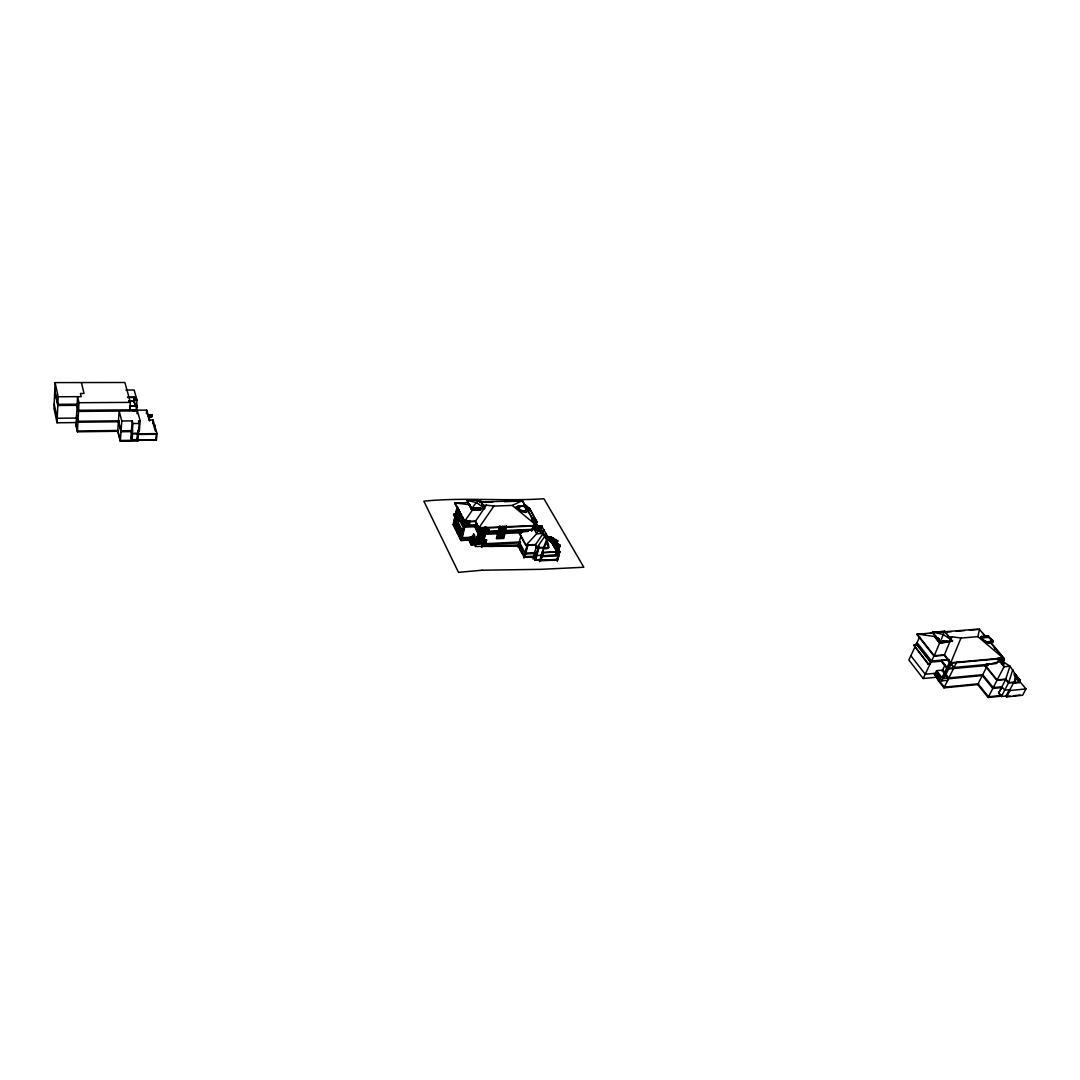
<?xml version="1.0" encoding="UTF-8"?>
<svg xmlns="http://www.w3.org/2000/svg" width="1080" height="1080" viewBox="0 0 1080 1080"><rect width="100%" height="100%" fill="white"/><g stroke="black" fill="none" stroke-linecap="round" stroke-linejoin="round"><path stroke-width="1.5" d="M129.627 410.549L130.397 402.381L124.875 382.495L55.107 382.604L54 408.47L57.024 422.78L76.194 422.564M57.024 422.78L58.185 396.765L55.107 382.604M77.423 431.811L78.975 402.719L77.558 396.671L76.032 425.682L77.423 431.811L118.382 431.257M120.299 441.288L121.784 420.998L119.138 411.062L117.693 431.257L120.299 441.288L138.524 440.991L138.591 440.195M129.722 409.846L130.005 406.12L136.472 406.08L136.175 409.793L78.57 410.265L77.166 404.19M136.026 410.184L146.691 410.103L149.567 420.039L153.05 419.999L157.019 433.593L156.425 440.276L131.612 440.033L130.896 437.373L132.179 420.889L121.784 420.998M135.743 406.134L133.758 401.152L134.042 397.454L127.616 397.481M134.014 402.084L134.541 397.143L127.535 397.17M131.612 440.033L132.907 423.522L132.179 420.889M134.595 402.084L134.541 397.143M137.619 439.601L132.125 439.695L132.57 433.931L157.019 433.593M136.593 407.606L136.984 399.992L134.15 390.015L125.969 390.042M54.742 391.271L57.794 405.473L77.099 405.338L78.516 411.413L136.796 410.9L136.796 405.121L136.472 406.08M136.998 413.708L137.255 410.481L132.448 410.522M137.119 439.938L137.66 433.215L137.295 440.586M137.794 440.249L138.254 434.498L156.263 434.228L155.75 439.965L120.353 440.478L117.747 430.461M131.423 430.65L132.138 433.296L138.442 433.202L139.226 423.455L138.497 420.808L140.171 420.795L139.293 431.501M146.394 413.681L146.691 410.103M149.567 420.039L149.486 420.984L146.61 411.048M149.161 417.974L152.037 416.583L152.01 414.95L147.717 414.99M152.037 416.583L152.01 414.95M152.766 423.279L153.05 419.999M154.913 426.425L155.02 425.21M1004.657 663.93L1002.51 661.365L1010.016 666.198L1015.416 674.312L1014.458 682.358L1008.437 682.952L1005.588 679.509L996.908 680.36L984.92 665.766M454.113 522.558L455.342 517.185L462.591 531.536L461.336 536.949M986.688 636.485L988.376 635.918L993.114 641.547C970.799 641.912 1005.426 645.813 988.092 637.389L988.376 635.918L981.018 636.525M977.927 636.647L960.971 638.051L950.562 663.201L1003.604 658.395L977.927 636.647L979.533 628.965L936.805 632.394M989.307 643.073L985.838 641.304L986.85 642.506L986.094 642.141L981.005 637.983L981.329 636.498L982.125 636.863L981.383 636.498L981.005 637.983L986.783 642.519M476.429 523.8L479.52 529.605L475.281 521.532L464.265 521.964L454.788 503.388L468.072 502.47M463.293 529.808L461.093 529.889L463.617 528.404L455.963 513.297L453.573 514.31L462.173 531.846L460.445 539.244M469.651 539.77L461.038 540.486L453.114 524.61L455.895 512.487M457.313 506.304L456.138 511.394L464.171 527.188L476.955 526.662M453.924 522.207L456.611 510.489M456.813 509.976L457.556 506.763M455.963 514.512L457.745 507.438L457.124 510.408M453.749 525.879L455.396 518.427M453.87 526.122L455.531 518.859M457.529 511.151L458.028 508.977M454.586 527.081L455.787 521.843M457.92 511.974L458.595 509.004M454.694 527.31L455.909 522.072M458.177 512.649L458.892 509.517M458.244 512.609L458.919 509.652M458.649 513.365L459.149 511.178M455.342 528.593L456.557 523.355M456.624 523.044L456.867 521.964M455.463 528.822L456.665 523.584M456.745 523.274L456.989 522.194M459.041 514.12L459.54 511.933M460.013 511.731L459.297 514.85L460.053 511.853M456.098 530.118L457.313 524.867M456.219 530.348L457.434 525.11M459.769 515.565L460.283 513.378M460.161 516.335L460.674 514.148M456.786 531.954L458.474 524.691M456.948 532.278L458.663 524.894M460.418 517.063L461.174 513.851M457.205 532.778L458.879 525.299M460.714 517.658L461.471 514.431M457.326 533.02L459.014 525.744M460.958 518.117L461.687 514.998M458.042 533.993L459.27 528.741M461.444 518.846L461.957 516.659M458.163 534.222L459.378 528.971M461.835 519.669L462.524 516.699L461.849 519.885M462.092 520.344L462.82 517.226M458.811 535.518L460.04 530.267M460.107 529.956L460.364 528.876M458.933 535.761L460.148 530.51M460.229 530.199L460.485 529.106M462.577 521.073L463.091 518.886M462.969 521.91L463.671 518.94L462.996 522.113M459.581 537.057L460.809 531.806M459.702 537.3L460.931 532.035M463.226 522.585L463.968 519.453M463.307 522.558L463.82 520.331M463.725 523.314L464.238 521.127M460.269 538.92L461.983 531.63M464.265 521.964L472.757 509.517M464.13 524.354L464.819 521.168M461.525 537.327L464.279 525.569M464.373 524.826L465.129 521.6M463.914 528.282L461.052 540.473L471.812 539.811L473.81 543.74L472.675 543.793L470.624 539.798L471.407 537.03M464.171 527.188L465.75 520.452M462.254 537.664L465.021 525.906M465.345 525.271L466.479 520.438M470.124 505.656L470.313 504.873M465.899 525.245L467.006 520.547M471.163 507.64L471.339 506.844M467.303 525.042L468.342 520.655M471.285 507.87L471.461 507.087M471.326 509.274L476.267 502.483L480.155 499.986L484.583 508.329L471.326 509.274L467.073 500.432L480.155 499.986L484.475 508.802M468.639 525.137L469.76 520.438M469.3 504.549L472.244 510.111L480.938 509.99L472.19 510.314L472.797 507.803M469.193 525.11L469.962 521.896M472.743 510.3L473.337 507.776M473.364 509.963L473.81 508.073L473.526 509.841L475.443 509.774L475.848 508.127M474.498 509.774L474.876 508.194M475.551 509.882L476.01 507.992M476.685 509.693L477.063 508.113M470.813 537.408L469.274 541.067L471.272 545.009L474.66 544.846L475.483 546.467L518.184 546.197L524.192 557.28L533.952 557.28L535.37 559.859M469.773 540.405L470.205 537.165M478.035 508.046L477.63 509.693L475.726 509.76M477.752 509.8L478.197 507.924M478.346 508.073L477.968 509.639L479.817 509.612L480.168 508.005M469.773 540.473L470.57 537.152M469.53 540.729L470.759 537.313M470.151 540.149L470.948 537.394M470.543 540.446L469.409 540.486L471.407 544.428L472.541 544.374L470.543 540.446L471.272 537.043M475.281 521.532L486.446 505.143L493.911 506.075L512.271 505.413L522.423 500.594L536.45 525.433L478.913 527.823L475.402 521.06L464.387 521.492M471.177 539.622L471.933 536.76L471.312 539.622M472.311 536.504L471.636 539.285L473.081 539.177L475.079 543.105L474.66 544.846M478.872 509.612L479.25 508.032M471.812 539.811L472.446 536.504M471.272 545.009L472.675 541.094M473.81 534.114L472.716 538.799L473.864 534.506M475.416 527.04L476.469 522.693M472.446 540.851L471.285 544.185M476.456 523.679L475.754 527.054M479.925 509.72L480.384 507.843M473.081 539.177L471.731 543.888M470.124 537.57L474.269 535.005L473.85 538.569L474.026 534.803M476.793 523.584L476.105 527.729L476.915 523.638M472.163 543.821L472.203 541.107M474.647 535.248L473.607 538.826L474.269 535.005M473.148 540.729L472.541 543.564L473.283 540.716M473.607 538.826L474.417 535.302L470.205 537.894M476.726 524.84L476.388 528.026M477.036 525.433L476.361 528.242M477.225 525.514L476.699 528.62M473.189 543.308L473.81 540.446L473.135 543.213M477.198 525.717L476.847 528.917M473.553 543.051L474.323 540.176L473.702 543.051M477.346 526.014L477.009 529.214M477.684 526.392L477.158 529.497M473.81 543.74L471.947 539.231M474.701 539.906L474.08 542.754L474.836 539.906M477.171 529.808L477.833 526.689M477.94 526.905L477.279 530.01M474.593 542.484L475.268 539.73M478.103 527.202L477.441 530.307M474.728 542.471L475.402 539.73M477.63 530.699L478.116 527.499M475.875 539.365L475.106 542.241L476.442 543.362M477.792 530.995L478.264 527.796M476.132 542.754C478.643 535.005 473.594 541.242 475.97 542.457M477.9 531.198L478.562 528.093M475.497 542.524L476.172 538.961L472.001 541.242M477.927 533.763L475.619 543.308L477.32 544.091L481.194 528.134M482.193 527.472L485.123 533.534L478.116 532.98L479.48 527.351M478.467 532.656L475.592 526.473M475.483 546.467L479.871 528.336M477.265 540.864L476.591 543.659M478.049 538.475L479.21 533.709L480.708 536.558L480.141 538.866M480.074 530.118L480.762 527.297M486.648 539.973L477.9 540.486L483.745 540.108M479.736 532.953C507.789 532.359 461.997 533.79 485.514 532.845M485.906 542.984L477.306 543.591L478.035 540.581M479.817 533.277L480.721 530.28M478.615 540.513L477.981 543.389L478.656 540.608M480.357 533.075L480.992 530.172L480.317 532.98M480.816 533.048L481.505 530.24M479.115 540.581L478.386 543.281M481.639 530.24L480.762 532.967M478.751 543.362L479.52 540.473L478.71 543.267M479.21 543.335L479.979 540.459L479.169 543.24M480.37 539.312L481.802 533.466M479.669 543.308L480.438 540.432L479.615 543.226M481.815 534.33L480.614 539.231L481.329 540.594M482.18 532.994L482.963 530.091M480.789 539.568L481.99 534.668M482.315 532.994L482.827 530.091M480.884 540.418L480.074 543.2M480.978 539.906L482.571 533.371M482.639 532.98L483.421 530.064M480.249 543.281L480.938 540.5M481.154 540.257L482.747 533.709M482.774 532.967L483.462 530.159M484.339 527.067L483.678 529.74L484.38 531.077M482.922 534.06L480.573 543.267L483.165 533.966M483.867 530.051L483.098 532.953L483.921 530.145M483.192 541.377L482.18 539.406L481.167 543.24L483.246 533.938M484.326 530.037L483.557 532.94L484.191 530.037M483.206 540.405L482.288 538.947L483.678 533.574M481.478 543.226L482.247 540.351L481.613 543.226M484.002 532.913L485.365 527.067M482.706 539.5L483.989 534.236M485.636 527.175L483.962 532.832M481.937 543.213L482.612 540.432M484.461 532.899L485.919 527.108M484.326 534.816L483.017 540.162L482.369 538.92M482.396 543.186L484.407 534.789L483.665 533.358M484.92 532.872L485.568 529.983M481.721 547.398L486.608 527.472M482.841 543.173L483.665 540.378M483.179 543.659L486.473 529.942M486.419 532.818L486.932 529.915M484.205 543.105L484.839 540.23M486.743 532.805L487.431 529.996M484.339 543.105L484.974 540.23M486.877 532.791L487.39 529.902M484.663 543.092L485.298 540.216M485.244 543.065L485.798 540.284M488.106 532.737L488.754 529.848M488.93 529.929L488.065 532.656M489.321 529.862L480.411 530.132L486.284 529.767M489.321 546.359L489.726 544.698L494.06 544.495L493.601 546.332L489.321 546.359L489.834 544.806M491.387 546.345L491.792 544.712M491.522 546.345L491.927 544.712M493.466 546.332L493.898 544.617M499.595 525.974L498.731 529.403L501.998 529.268L502.565 526.986M498.083 534.668L497.205 538.151L499.108 538.07L500.148 534.465L497.975 534.56L497.043 538.272L499.217 538.178M499.554 528.795L500.202 526.217L499.392 528.917L501.565 528.822L502.281 526.014M503.388 526.946L502.808 529.24L506.061 529.092L506.642 526.811M503.469 528.741L504.171 525.933L503.631 528.62L505.629 528.646L506.345 525.852M502.146 534.492L501.269 537.962L503.159 537.881L504.036 534.411M505.535 528.538L506.183 525.974M524.772 505.44L522.423 500.594L479.601 502.065M525.825 506.25L517.955 506.088C520.061 517.023 536.936 511.083 524.259 504.32M525.974 510.246L525.69 511.286L525.191 510.381M525.717 511.488L526.041 510.219M525.704 512.595L526.365 510.098M517.955 547.061L520.911 535.815M520.425 550.179L521.154 547.425L522.707 550.287L521.977 553.028L520.425 550.179L521.168 547.628L522.625 550.314L521.964 552.825M531.981 520.479L532.71 517.887M532.021 520.574L532.75 517.765L538.151 527.378L532.481 527.985L538.88 527.715L533.075 517.442M538.745 530.172C541.606 530.199 555.93 551.759 543.861 548.343L543.456 547.628L536.922 547.938L535.288 544.995L525.852 545.441L536.665 533.763L538.015 530.914L536.76 529.808M527.135 545.117L524.354 556.659L533.709 556.187M523.949 558.158L527.378 545.306M524.894 556.632L527.877 545.441M531.617 531.225L533.142 525.542M533.912 523.908L534.506 520.898M535.1 526.028L535.923 523.165M535.262 526.311L535.788 523.165M536.301 523.827L535.586 526.892L541.85 526.5M535.923 527.486L536.45 524.327M536.085 527.769L536.787 524.705M536.355 528.269L537.071 525.204M536.49 528.255L537.111 525.501M537.192 530.928L537.827 528.566M538.096 530.591L539.123 526.46L538.434 529.281M539.474 526.54L538.866 529.254L539.609 526.527M539.177 529.24L539.987 526.419L539.298 529.24M535.288 544.995L543.145 533.48L536.665 533.763L534.155 529.294L519.129 532.481L525.974 544.968L535.41 544.536L536.922 547.938M539.555 529.133L540.432 526.406M539.744 529.214L540.918 526.473M540.864 526.392L540.176 529.2M541.35 526.46L540.473 529.187L541.215 526.46M532.953 559.021L536.369 546.413M540.851 530.132L541.957 526.082L535.383 526.514M541.957 526.082L540.729 529.349L541.62 526.095L548.262 537.435M533.858 557.618L534.965 553.5L525.056 554L519.035 542.916M535.005 559.224L538.205 547.479M534.992 560.358L538.839 546.25M535.748 559.562L539.339 546.345M543.929 529.983L542.903 533.169L543.767 529.983M545.062 536.692L546.021 533.507L545.157 536.692M539.541 561.708L542.201 552.015L543.173 552.461L542.268 555.755L555.741 555.08L556.808 552.029M543.456 547.628L546.291 540.581M540.351 559.845L542.403 552.366M542.579 551.731L543.415 548.667M557.699 559.98L540.392 560.777L542.201 552.015M543.861 548.343L546.696 541.296M540.648 560.668L541.377 555.836M544.131 547.533L542.012 555.269L536.301 555.552L534.681 552.609M541.08 560.183L543.132 552.704M547.803 540.095C550.625 530.672 544.981 547.547 547.83 537.043L551.678 537.503C546.601 543.767 563.625 541.566 558.819 548.006L556.254 547.898M547.074 540.54L547.992 537.125M547.168 540.837L548.289 537.327M548.37 540.067L548.991 537.341M548.235 540.081L549.126 537.341M548.667 540.054L549.558 537.313M548.802 540.054L549.423 537.327M549.95 537.206L549.113 540.04L549.815 537.219M549.504 539.933L550.382 537.192M549.68 540.014L550.26 537.192M549.99 540L550.746 537.26M550.112 540L551.057 537.313M556.808 544.118L550.22 540.405L550.989 536.909L551.354 537.476M550.192 541.323L551.34 536.882M552.001 537.651L551.178 540.432L551.867 537.651M551.543 540.675L552.42 537.962M551.354 541.471L550.476 540.945M551.678 540.662L552.366 537.867M552.352 541.039L552.285 537.962M552.029 540.905L552.609 538.096L552.771 541.337M552.245 542.012L550.314 541.526L551.475 537.125L547.965 537.273M553.716 538.785L553.149 541.553L553.892 538.866M552.582 544.563L554.216 539.001L552.717 544.793M554.445 539.231L553.028 544.644L554.499 539.325M554.864 539.541L553.203 544.941M554.31 542.579L553.365 545.238M554.256 542.227L554.999 539.541M554.175 542.579L553.716 545.602M554.486 542.471L555.323 539.676L554.607 542.471L553.122 542.552M553.757 545.913L554.432 542.781M554.648 543.159L554.054 546.197M554.931 542.619L555.593 540.014M554.081 546.494L555.917 540.149L554.202 546.71M554.594 547.385L556.416 540.378L554.553 547.088M554.756 547.682L556.335 540.473M554.877 547.884L556.7 540.662M555.269 548.573L557.388 540.918M555.228 548.262L557.604 540.662L555.512 548.775M555.741 549.41L557.469 543.834L556.754 546.629L555.525 546.777M556.996 546.858L557.833 544.063L555.863 549.625M557.145 547.56L556.551 550.598M557.429 547.007L558.117 544.401M556.592 550.894C559.373 543.348 559.089 543.632 558.158 547.479M556.592 551.934L559.44 552.015L553.487 541.296L559.859 551.826L558.927 555.093L558.293 554.62M557.483 548.14L556.889 551.192M556.875 551.408L557.658 548.438M556.996 551.975L555.876 555.309L558.873 554.513L553.028 544.239M557.091 551.786L557.699 548.748M556.578 554.796L558.117 549.248L559.17 549.113L559.589 545.279M558.455 549.842L557.024 554.783L558.279 549.544M558.86 548.316L559.872 545.4M559.224 545.049L560.129 545.049L559.062 548.91L557.995 549.032M558.792 550.436L557.469 554.756L558.549 550.233M557.861 554.648L558.968 550.733L558.036 554.729M556.902 559.832L558.063 555.741M558.346 554.715L559.13 551.03M558.441 554.877L559.359 551.421M557.348 559.346L558.36 555.795M558.576 555.12L559.724 551.583L543.173 552.461M557.955 557.982L558.684 555.404M557.253 561.533L559.062 555.161L550.274 540.162M1014.458 682.358L1015.16 683.195L1016.105 675.149L1020.006 682.29L1008.679 682.493L1012.851 669.573M960.971 638.051L951.993 636.755L944.231 655.277L934.052 656.168L916.866 634.446L933.525 632.664M940.019 642.114L934.052 656.168M928.098 664.16L930.812 662.58L916.299 644.125L913.856 645.219L928.098 664.16L930.137 663.984M919.715 636.863L908.847 659.988L923.144 678.51L937.615 677.133M932.256 632.529L944.582 631.085L952.277 641.304L940.127 642.317L932.256 632.529L942.84 631.665M947.349 642.101L939.627 643.019L934.389 636.485L935.024 636.174L939.735 642.816L947.849 642.06M935.388 636.971L935.766 636.188M935.928 637.659L936.306 636.876M936.482 638.334L936.846 637.551M936.698 638.604L937.076 637.821M937.238 639.279L937.994 637.713M937.818 640.251L938.723 638.375M937.966 640.238L938.75 638.604M938.547 640.913L938.925 640.13M939.101 641.601L939.479 640.818M939.627 643.019L934.538 636.228M940.127 642.317L944.582 631.085L952.277 641.304M923.144 678.51L934.308 655.29M941.045 642.452L941.423 641.668M942.638 640.818L942.26 641.601L943.11 641.534M943.542 640.697L942.746 642.344L940.977 642.492M942.827 642.452L943.731 640.575M943.907 642.208L944.663 640.643M945.081 642.114L947.147 641.183L946.769 641.966M945.932 642.047L946.31 641.264M940.167 679.023L941.018 677.295L938.763 678.605L934.335 674.096L937.643 679.266L940.167 679.023L941.652 680.9L947.687 680.332M942.584 670.127L936.549 670.68L935.442 672.975L936.576 674.433L937.413 672.705L941.018 677.295M951.75 662.634L948.996 668.237L953.883 667.791L947.578 659.894L941.53 660.433L941.153 661.217L947.43 669.114L988.079 665.375M935.172 674.014L936.293 673.367L939.897 677.957M936.293 673.367L937.413 672.705M937.643 679.266L938.763 678.605M942.043 671.22L945.257 664.659M947.201 660.663L947.74 659.583M946.661 668.142L942.003 677.633L943.947 678.496L948.618 669.006L947.835 668.034M949.793 661.77L947.038 667.373L941.53 660.433M941.652 680.9L951.251 661.338M978.71 683.748L944.339 687.11L938.155 679.185L937.778 679.941L943.961 687.865L956.866 661.757M979.303 629.424L985.878 636.512M986.783 666.752L977.697 684.558L988.119 697.505L1001.822 696.101M997.056 663.174L999.783 657.882M1001.349 660.542L1002.551 658.193L1003.577 659.421L1001.768 662.945M1001.835 660.488L1003.05 658.152L1004.413 659.786L1002.2 664.065M988.119 697.505L997.38 679.644M1005.588 679.509L1010.016 666.198L1004.049 666.752L999.689 661.54L985.163 665.307L997.151 679.901L1005.831 679.05L1008.679 682.493M1005.966 696.047L1006.654 696.884L1022.612 695.237L1026 688.905L1010.016 690.525L1009.327 689.688L1005.966 696.047L1001.389 696.505L998.582 693.077L1006.047 678.807M998.582 693.077L1001.929 687.582M997.151 679.901L1004.049 666.752L1002.767 662.971L999.689 661.54M1001.389 696.505L1008.882 682.223M1014.863 674.109L1014.917 675.769M1015.875 675.675L1019.979 680.576L1019.021 680.67L1019.628 679.509L1015.416 674.312M1014.147 681.71L1009.976 689.62L1004.724 690.147L1001.916 686.718M1006.654 696.884L1010.016 690.525M1017.009 677.552L1017.36 678.632M1015.16 683.195L1020.006 682.29L1016.442 678.024M493.911 506.075L478.913 527.823L478.238 531.576M544.779 536.369L537.043 547.466L548.991 547.641L546.926 543.996M470.232 537.773L474.377 535.599M469.449 540.418L473.796 538.178M469.557 540.621L473.729 538.34M472.082 541.566L476.658 539.177M475.605 542.012L471.312 544.104L475.497 541.809L476.294 543.362M471.42 544.307L475.578 542.133M149.04 417.569L151.916 416.164M525.812 512.204L521.411 510.287L521.991 511.326L520.992 510.921L516.281 506.993L525.933 505.805M521.991 511.326L516.281 506.993L518.292 506.075L519.858 507.519M516.281 506.993L519.291 506.48M526.365 509.247L529.335 507.924L537.03 522.18L529.335 507.924L526.068 508.046M1002.213 695.345L988.511 696.749L978.075 683.802M1010.138 696.074L1006.803 696.411L1006.115 695.574M1013.459 695.723L1020.114 695.048M1001.957 687.582L992.79 688.487L982.287 675.567M943.961 687.865L978.318 684.504M1002.429 686.664L993.263 687.582L982.746 674.663M1016.388 678.726L1018.318 678.537L1018.359 680.184L1020.29 679.995M1017.711 679.698L1019.628 679.509M948.902 677.875L983.38 674.595M982.908 675.513L948.442 678.793L943.245 672.206M1014.255 675.284L1016.186 675.095M936.482 673.178L925.209 674.217L910.859 655.722M996.125 663.579L954.032 667.481L944.231 655.277M1003.577 659.421L998.177 659.907L1004.413 659.786M949.145 659.462L931.554 661.028L917.028 642.573M942.354 661.109L931.028 662.121L916.529 643.653M995.234 649.458L994.37 647.798M990.401 640.913L991.872 640.791M981.005 637.983L988.092 637.389M943.448 641.493L945.122 641.358L943.002 642.33M945.027 642.155L946.796 642.006M948.645 637.025L951.993 636.755M916.866 634.446L925.088 633.785M930.015 633.393L933.296 633.123M944.798 632.192L951.372 631.665M956.3 631.274L964.521 630.612M969.449 630.207L977.67 629.546M453.101 524.624L454.288 524.556L454.882 525.771M540.54 560.21L557.874 559.319M555.903 555.012L558.792 554.864M559.062 555.161L541.688 556.024L541.296 555.309M558.887 555.768L541.526 556.632L541.12 555.917M535.207 559.589L548.843 560.02M556.416 547.304L557.456 547.263L555.053 543.038M557.861 547.304L558.428 544.536M555.39 548.559L557.348 540.999M557.132 548.424L559.224 548.33L553.122 544.563M558.995 548.546L556.7 543.915L550.503 539.96M555.701 549.113L557.739 540.891L551.245 537.273M555.876 549.41L557.01 543.713M556.214 550.004L556.929 547.168L556.375 550.301M535.248 552.582L525.312 553.082L519.278 541.998M542.592 552.731L559.859 551.826M482.396 544.617L520.358 542.862M553.095 541.458L553.028 538.421M553.959 542.201L554.877 542.268M482.126 545.751L489.55 545.413M555.62 542.714L554.756 542.268M493.803 545.521L518.508 544.968M553.068 544.307L558.644 554.877M555.768 544.158L556.835 544.144M556.645 544.698L555.485 544.644M476.618 539.892L476.28 543.051M477.9 540.486L486.756 540.189M473.945 543.159L475.079 543.105M483.03 543.011L477.306 543.591M547.304 540.081L550.301 540.04M546.939 540.311L550.49 540.095M520.601 541.944L476.05 544.144L472.581 537.354M540.702 560.02L535.032 560.223L533.426 557.28M478.535 532.17L479.088 529.375M531.954 529.97L485.514 531.954L484.974 530.955M526.797 531.401L520.844 531.063M473.567 533.925L472.203 539.082L472.824 536.234M528.309 531.36L485.204 533.223L482.382 527.823M521.384 532.724L478.359 534.6L475.052 527.054L478.116 532.98M521.694 532.832L519.008 532.953L525.852 545.441M472.473 537.827L461.552 538.299L460.944 537.084M536.288 524.043L535.883 527.188M536.774 524.921L536.247 528.066L534.843 525.163M476.658 528.525L476.888 525.137M478.575 528.39L536.315 525.893L526.433 508.356M542.093 526.311L535.424 526.608L535.95 523.463M532.116 529.362L485.663 531.333L485.136 530.321M537.719 529.268L541.296 529.214M537.84 529.47L541.269 529.322M454.288 521.816L454.343 523.031M466.627 522.895L469.017 522.801M533.993 521.843L537.152 521.721L530.901 516.645M466.115 525.082L468.504 524.988M475.943 524.84L464.616 525.299L456.57 509.517L457.299 509.49M475.794 525.461L464.468 525.933L456.975 510.125M473.958 508.235L475.781 508.167M471.433 508.802L484.583 508.329L476.267 502.483L467.073 500.432L472.19 510.314M520.655 510.935L528.66 510.624L523.962 506.723M454.788 503.388L461.376 503.159M479.493 502.538L492.669 502.079M504.198 501.674L522.302 501.053M481.775 505.305L486.446 505.143M476.78 500.567L480.046 500.459M130.896 437.373L132.125 439.695M118.436 430.461L77.463 431.014L76.073 424.886M132.719 430.623L121.068 430.785L118.436 420.808M139.374 430.542L137.714 430.556L138.442 433.202M132.638 431.595L120.987 431.744L118.368 421.767M119.138 420.795L77.99 421.254L76.585 415.152M119.056 421.754L77.936 422.226L76.532 416.124M132.907 423.522L139.226 423.455M147.839 415.409L152.132 415.355M76.437 418.055L57.227 418.257L54.189 403.974M128.655 400.869L134.244 400.842L134.379 401.855M128.939 401.18L133.758 401.152M78.975 402.719L130.397 402.381M77.49 404.19L57.848 404.325L54.783 390.123M137.147 406.39L130.005 406.12M58.185 396.765L81.176 396.644L80.433 393.485L84.024 393.471L81.405 382.563M134.892 398.385L134.042 397.454M133.677 400.005L136.984 399.992M469.193 504.725L454.896 502.916L464.63 521.896M935.307 636.62L917.082 633.987L934.281 655.709L944.46 654.804L950.792 662.729L1003.847 657.936L990.104 641.561M986.418 663.647L989.469 664.187M534.155 529.294L538.015 530.914M555.633 546.278L559.346 548.532M553.784 541.553L559.75 545.184M554.229 544.968L558.995 547.87M551.273 537.152L557.24 540.797M512.271 505.413L536.45 525.433M990.023 638.577L992.898 641.993M982.476 633.204L985.649 636.984M990.927 643.275L1003.604 658.395M1014.215 673.623L1019.979 680.576M1014.579 674.365L1017.657 678.051M1014.296 674.609L1018.67 679.604M1016.564 677.619L1026 688.905M1017.698 680.279L1019.763 682.749M998.096 657.923L1000.188 660.42M1008.99 690.12L1009.678 690.971M999.081 693.023L1001.538 696.033M938.763 638.672L939.303 639.346M942.651 669.965L948.821 678.024L942.773 678.605L936.549 670.68M936.576 672.786L940.167 677.376M913.856 645.219L928.327 663.701M935.456 673.434L939.047 678.024M934.335 674.096L937.926 678.686M559.359 545.049L556.092 554.729M556.484 543.47L555.863 542.943M552.974 538.326L552.231 541.039M556.538 544.495L559.17 549.113M555.93 543.577L558.346 547.789M552.407 541.431L554.013 544.239M551.515 540.891L553.122 543.699M550.314 540.702L551.88 543.429M546.021 535.518L549.018 540.797M541.107 529.214L547.425 540.284M540.837 529.024L547.168 540.067M532.845 517.712L537.867 526.608M525.555 505.683L528.552 511.07M538.88 529.713L540.486 532.575M534.317 524.853L536.044 528.039M539.987 560.048L540.392 560.777M533.628 556.497L535.248 559.44M518.427 545.265L520.641 549.356M522.194 552.218L524.435 556.349M461.093 536.463L461.7 537.692L479.142 536.922L482.625 543.686M488.349 529.956L487.782 532.75M487.836 529.889L487.337 532.778M486.149 529.956L485.325 532.764M482.679 527.823L483.368 529.16M469.733 505.13L471.177 507.911M486.338 540.162L485.703 543.038L486.202 540.176M481.815 532.913L482.504 530.105L481.68 532.926M481.356 532.94L482.045 530.132L481.221 532.94M483.044 536.274L483.651 537.462M476.132 523.692L479.183 529.726M484.394 540.257L483.705 543.038M480.803 535.883L480.155 534.64L480.816 536.099M479.101 537.071L482.585 543.848M478.98 540.594L478.251 543.281M476.159 539.069L476.834 540.473M473.607 538.096L473.971 538.812M475.565 542.282L476.118 543.375M469.935 541.039L471.933 544.968M456.341 516.064L459.121 521.559M453.573 514.31L461.201 529.43M455.463 519.169L458.406 525.001M458.933 526.055L461.902 531.941M455.22 520.25L458.15 526.082M458.69 527.135L461.66 533.034M455.139 520.56L458.082 526.392M458.608 527.445L461.579 533.345M454.842 521.87L455.49 523.152M455.598 523.382L456.246 524.664M456.368 524.894L457.015 526.176M457.124 526.419L457.772 527.702M458.312 528.755L458.96 530.051M459.081 530.293L459.729 531.59M459.851 531.819L460.499 533.115M460.62 533.358L461.268 534.654M454.545 523.179L455.18 524.462M455.301 524.691L455.949 525.974M456.057 526.203L456.705 527.499M456.827 527.729L457.475 529.011M458.001 530.077L458.649 531.36M458.771 531.603L459.419 532.899M459.54 533.129L460.188 534.438M460.31 534.668L460.971 535.977M453.6 522.45L454.208 523.652M455.004 526L455.639 527.283M455.76 527.513L456.408 528.808M456.516 529.038L457.164 530.334M457.704 531.387L458.352 532.683M458.46 532.913L459.121 534.208M459.23 534.452L459.891 535.748M459.999 535.977L460.661 537.287M453.938 525.798L456.867 531.63M457.394 532.697L460.35 538.596M152.955 422.888L155.317 430.988M137.255 410.481L140.171 420.795M134.352 402.206L135.122 404.973M497.556 534.114L496.382 538.758L499.635 538.61L500.81 533.979L497.556 534.114M501.62 533.938L500.445 538.569L503.685 538.434L504.86 533.79L501.62 533.938M502.038 534.384L501.107 538.083L503.267 537.989L504.212 534.276L502.038 534.384M521.87 548.924L521.208 551.448L521.924 549.018M481.99 570.226L458.487 572.346L423.846 501.174C463.779 497.138 503.915 501.444 543.929 498.744L583.821 567.257L541.445 569.308L481.99 570.226M952.506 640.832L940.356 641.844L932.486 632.057L943.38 634.554L952.506 640.832"/></g></svg>
